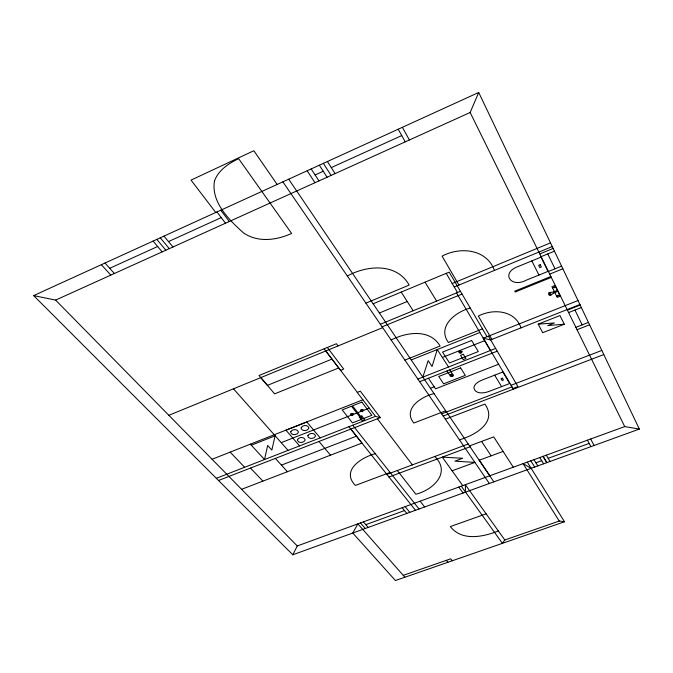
<?xml version="1.0" encoding="UTF-8"?>
<svg xmlns="http://www.w3.org/2000/svg" width="673" height="673" viewBox="0 0 673 673"><rect width="100%" height="100%" fill="white"/><g stroke="black" fill="none" stroke-linecap="round" stroke-linejoin="round"><path stroke-width="1.01" d="M275.097 435.725L271.858 450.094L267.661 445.45L264.523 459.533L250.339 444.163M422.854 377.107L428.154 360.644L432.041 366.524L437.248 349.573L448.521 366.987M33.65 295.598L55.607 300.099L470.158 112.484L478.713 92.47L639.35 429.071L292.797 554.788L33.65 295.598L478.713 92.47M292.797 554.788L297.273 545.954L624.721 426.589L639.35 429.071M578.006 300.537L483.264 338.216L490.491 350.456M527.279 462.107L564.504 521.76L559.246 521.045L504.809 539.998L502.403 543.338L461.257 486.175M450.784 374.508L450.128 375.139L450.245 376.224L452.66 376.325L453.316 375.702L453.198 374.609L451.339 374.281M109.707 268.3L157.659 246.503M168.502 241.573L221.24 217.606M315.09 174.955L323.242 171.253M331.276 167.602L401.739 135.576M347.335 276.014C366.886 265.179 396.675 262.655 409.176 285.074L365.902 303.144M373.128 303.767L449.202 272.119L487.05 336.71M379.395 313.004L407.207 301.496M452.197 283.535L550.489 242.877M454.241 287.001L552.247 246.562M539.763 253.948L553.139 248.43M541.1 256.665L554.451 251.172M380.346 324.243L460.45 291.316M382.121 326.842L462.057 294.051M168.847 415.308L382.676 327.642M331.957 359.096L267.4 385.393L260.796 377.612M538.964 275.064L548.032 271.362L541.016 257.12L518.765 266.272C500.19 272.523 510.529 288.439 526.017 280.288L538.964 275.064L531.838 260.888M548.402 271.505L561.585 266.129M549.698 274.13L562.855 268.779M391.139 340.008C406.467 332.109 429.862 328.575 440.108 346.023L404.894 360.105M470.259 308.066C455.756 311.734 436.684 326.439 448.395 342.49L482.448 328.87M550.867 276.51L514.769 291.157L515.224 292.006L551.296 277.377M338.679 367.946L274.618 393.865L259.038 375.5L336.382 343.743L338.014 345.939M552.491 287.825L555.545 286.631M557.412 290.408L553.13 292.124L549.505 292.469L548.789 292.915L548.638 294.337L549.151 295.119L550.893 295.228L553.585 293.041L557.858 291.325M556.697 296.313L559.717 295.102M411.211 359.946L479.891 332.521M442.422 357.422L484.695 340.647M579.899 304.507L490.659 339.899L483.264 338.216M567.415 310.135L580.176 305.079M538.19 324.167L559.953 315.553L564.302 324.218L542.707 332.714L538.19 324.167L554.384 322.964L547.772 325.572L564.302 324.218M568.618 312.575L581.346 307.536M212.062 459.264L362.924 399.779M417.874 379.076L495.639 348.429M251.298 445.215L275.173 435.81M419.666 381.684L497.246 351.171M281.247 442.624L369.267 408.141M575.878 327.339L588.446 322.417M577.039 329.703L589.582 324.798M430.434 388.296L434.194 386.824M498.626 364.228L435.549 388.834L428.39 378.184M216.327 478.301L375.5 416.351L357.237 392.409L360.341 391.181L380.312 417.647L218.506 480.488M434.035 393.612C421.55 396.523 402.269 408.763 413.828 423.039L445.694 410.808M281.432 465.11L356.488 436.146M501.578 386.63L509.73 383.501L502.916 371.967L482.945 379.715C479.252 381.297 474.457 383.299 473.851 387.783C475.424 394.866 484.897 393.183 489.944 391.072L501.578 386.63L494.68 375.164M511.059 385.284L601.822 350.431M241.599 489.313L362.007 443.078L350.885 429.105M441.673 413.845L511.993 386.874M512.969 388.514L517.941 386.613L488.472 336.147M443.187 416.057L603.79 354.562M445.341 419.203L484.913 404.086C497.995 422.526 474.44 435.54 459.457 439.822M375.282 453.686C361.813 457.278 340.639 470.225 355.352 485.443L390.113 472.438M386.882 474.406L468.189 443.995M469.535 445.93L493.738 436.895L513.289 467.205M388.977 477.022L470.065 446.771M479.226 460.231L503.118 451.415M452.105 470.822L474.911 462.401L454.914 461.148L462.713 458.254L442.296 457.144L462.755 485.628M365.784 524.662L404.515 510.571M535.901 462.797L541.715 460.685M548.167 458.338L589.161 443.431M486.133 513.827L450.346 526.564C461.855 541.504 483.231 536.936 498.357 530.955M403.245 575.348L450.708 558.826L452.264 560.769M564.504 521.76L395.413 580.53L352.778 533.033L357.876 523.863L404.902 577.224M375.433 416.394L380.312 417.647M531.157 468.324L523.081 463.638L559.246 521.045M55.607 300.099L297.273 545.954M230.166 452.121L244.627 467.272M250.524 468.088L262.899 481.136M101.354 264.699L110.809 275.114M275.35 458.422L287.438 471.714M104.971 263.05L114.393 273.49M233.489 388.809L288.094 450.38M360.442 522.929L365.313 528.482M363.353 521.869L368.207 527.43M299.578 445.863L285.966 430.207L306.838 421.979L320.155 437.854M318.968 441.488L330.51 455.175M153.099 241.085L162.168 251.87M156.809 239.386L165.852 250.205M160.267 237.813L169.276 248.657M163.985 236.114L172.978 246.983M402.193 507.711L406.82 513.423M446.35 560.34L447.915 562.275M405.154 506.626L409.773 512.355M348.9 426.716L415.468 510.285M352.753 425.218L419.027 508.998M420.12 501.166L424.646 506.954M397.314 470.503L415.83 494.209C432.823 490.079 451.482 472.883 434.775 456.496M325.791 350.961L357.355 392.367M216.933 211.953L225.505 223.209M215.747 212.491L191.031 180.103L253.856 150.735L277.158 184.461M377.393 418.783L412.356 464.875M324.134 348.774L340.538 370.394L343.701 369.115L327.356 347.445M220.761 210.203L229.308 221.484M458.784 487.075L463.083 493.015M504.809 539.998L465.329 484.686L465.539 492.123M282.879 181.853L489.347 483.492M479.294 460.206L489.826 475.761M288.692 179.195L493.847 481.851M481.607 441.421L491.13 455.84M307.157 170.774L314.998 182.703M311.17 168.94L318.977 180.902M446.981 370.857L449.64 374.97L452.374 373.894L449.724 369.78M401.175 292.074L413.155 310.741M319.347 165.205L327.086 177.235M323.377 163.371L331.082 175.426M327.423 161.52L335.095 173.609M530.82 460.82L534.673 467.045M425 282.147L436.634 301.083M533.975 459.667L537.811 465.909M539.813 457.539L543.607 463.806M542.985 456.378L546.762 462.662M543.111 456.336L546.888 462.612M546.283 455.175L550.043 461.468M446.182 273.339L457.497 292.536M456.521 292.94L513.364 389.187M491.921 339.394L478.326 316.066C493.006 308.427 514.929 310.051 521.02 327.86M458.961 285.058L442.085 256.152C460.021 246.444 486.705 248.934 494.445 270.42M398.189 129.224L405.247 141.86M402.378 127.315L409.403 139.984M587.411 440.184L590.902 446.645M590.65 439.006L594.133 445.476M554.375 291.628L551.927 286.698L554.973 285.47L560.247 296.17L557.227 297.382L554.83 292.536M553.433 292.006L553.887 292.915M470.158 112.484L624.721 426.589M547.763 253.923L554.989 268.821M574.969 310.06L582.153 324.882M553.997 287.379C553.955 288.515 554.872 287.102 553.997 287.379M558.195 295.582C557.32 295.826 558.354 294.446 558.195 295.582M353.005 414.231L352.332 415.081L351.121 414.719L351.786 413.87L353.005 414.231M350.456 414.215L350.675 415.241L352.543 415.535L353.712 414.046L351.575 413.415L350.456 414.215M360.392 410.32L360.602 411.346L362.469 411.649L363.656 410.151L361.527 409.512L360.392 410.32M362.94 410.337L362.267 411.195L361.056 410.824L361.729 409.966L362.94 410.337M549.303 293.024C549.883 298.013 552.659 292.822 549.303 293.024M214.468 181.02C210.918 202.144 228.963 219.734 243.348 232.791C257.65 242.793 276.553 240.379 291.594 233.413L238.637 158.677C228.643 163.438 218.363 170.143 214.468 181.02M290.812 431.595L290.677 432.562C291.737 435.498 296.717 435.246 298.198 432.722L298.341 431.763C297.289 428.802 292.284 429.054 290.812 431.595M297.609 439.452L297.466 440.394C298.526 443.297 303.439 443.019 304.911 440.546L305.062 439.604C304.011 436.676 299.073 436.962 297.609 439.452M301.26 427.49L301.117 428.457C302.152 431.427 307.166 431.149 308.638 428.617L308.798 427.649C307.771 424.663 302.732 424.941 301.26 427.49M452.693 375.164L451.936 376.064L450.742 375.669L451.507 374.768L452.693 375.164M458.994 351.769L459.112 352.896L460.997 353.249L462.368 351.609L460.248 350.877L458.994 351.769M461.619 351.802L460.837 352.736L459.625 352.324L460.408 351.39L461.619 351.802M307.982 435.397L307.83 436.348C308.865 439.284 313.811 438.981 315.284 436.499L315.444 435.549C314.426 432.596 309.445 432.899 307.982 435.397M540.192 264.716L538.652 265.339L539.771 267.602L541.311 266.971L540.192 264.716M471.63 340.496L442.548 352.08L449.497 362.932L478.31 351.55L471.63 340.496M463.318 354.284L460.525 355.386L463.167 359.618L465.943 358.516L463.318 354.284M351.516 406.231L342.204 409.907L352.45 422.88L361.653 419.296L351.516 406.231M361.847 402.126L352.475 405.811L362.604 418.884L371.866 415.283L361.847 402.126M460.593 367.904L438.746 376.485L443.608 383.846L465.312 375.366L460.593 367.904M361.83 415.964L359.231 416.982L362.167 420.768L364.758 419.759L361.83 415.964M502.386 378.167L501.006 378.706L502.092 380.531L503.48 380.001L502.386 378.167"/></g></svg>
